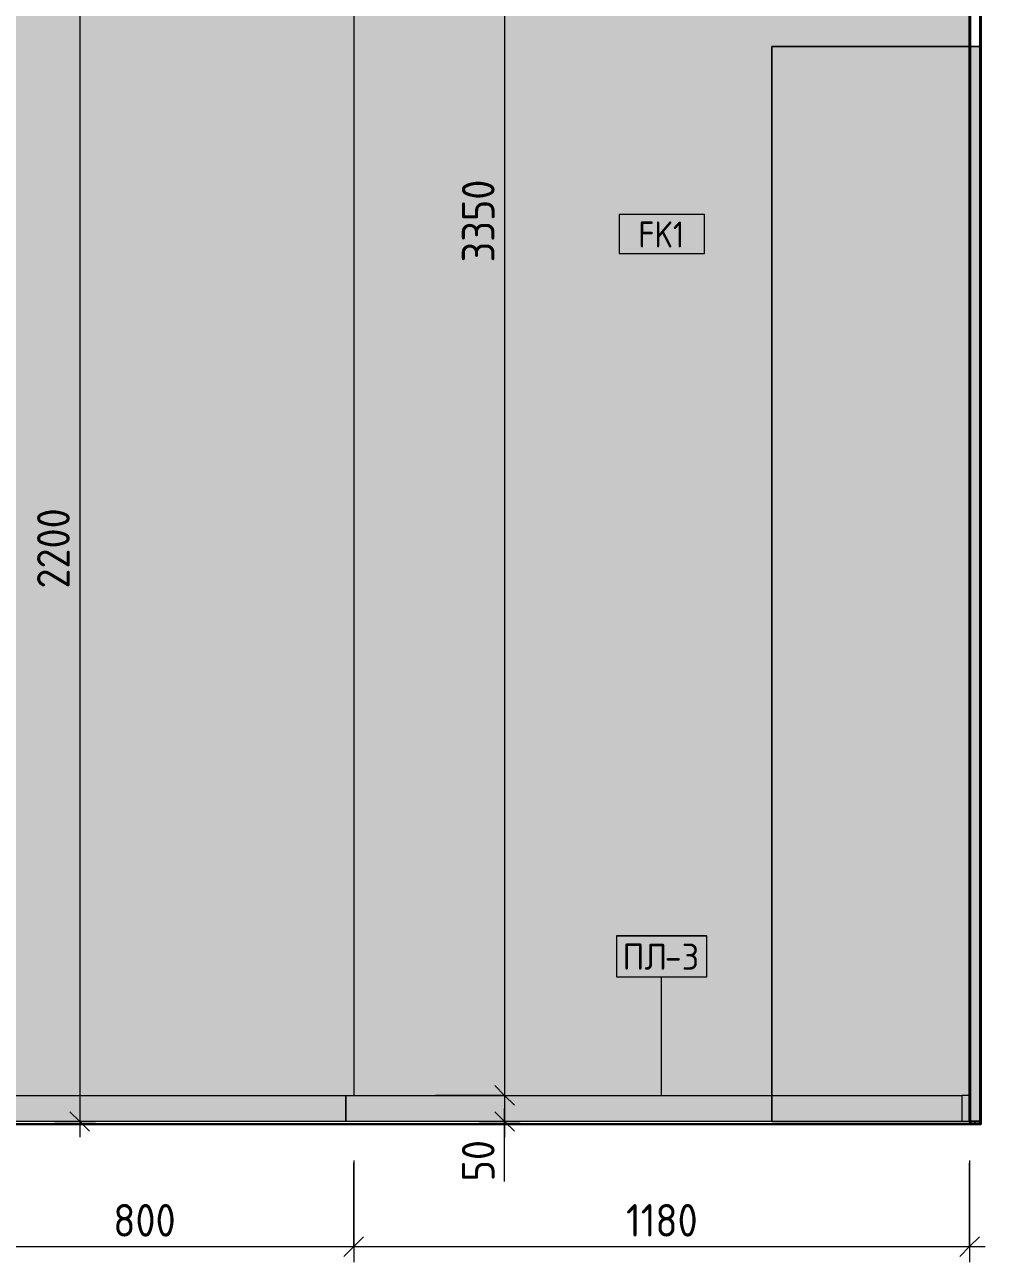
# Model space of a CAD drawing. Header units: millimetres. Extents: x 54605 to 109624, y -2609 to 12445.
# Drawn here: x 81016 to 82856, y 8130 to 10501 of the extents above; entities that cross this region are included whole.
import ezdxf

# ---------------------------------------------------------------- set-up
doc = ezdxf.new("R2010")
doc.units = ezdxf.units.MM
for name, color, linetype, lineweight in [('A-ANNO-DIMS', 7, 'Continuous', 9), ('A-ANNO-DIMS-25', 7, 'Continuous', 9), ('A-FLOR', 7, 'Continuous', 9), ('A-GENM', 7, 'Continuous', 9), ('A-GENM-IDEN', 7, 'Continuous', 9), ('A-WALL-IDEN', 7, 'Continuous', 9), ('A-WALL-PATT', 7, 'Continuous', 9), ('I-WALL', 7, 'Continuous', 9)]:
    doc.layers.add(name, color=color, linetype=linetype, lineweight=lineweight)
for name, color, linetype, lineweight, true_color in [('A-FLOR-1', 7, 'Continuous', 9, 0x787878), ('A-FLOR-FNSH-1', 7, 'Continuous', 30, 0x3c3c3c), ('A-WALL-4', 7, 'Continuous', 40, 0x7c7c7c), ('A-WALL-5', 7, 'Continuous', 30, 0x3c3c3c), ('A-WALL-6', 7, 'Continuous', 30, 0x7c7c7c), ('A-WALL-FNSH-4', 7, 'Continuous', 30, 0x7c7c7c), ('I-FURN-10', 7, 'Continuous', 9, 0x949494), ('I-FURN-11', 7, 'Continuous', 9, 0x9e9e9e), ('I-FURN-12', 7, 'Continuous', 9, 0x858585), ('I-FURN-13', 7, 'Continuous', 9, 0x888888), ('I-FURN-14', 7, 'Continuous', 9, 0x8d8d8d), ('I-FURN-15', 7, 'Continuous', 9, 0x838383), ('I-FURN-16', 7, 'Continuous', 9, 0x818181), ('I-FURN-17', 9, 'Continuous', 9, 0x808080), ('I-FURN-18', 7, 'Continuous', 9, 0x7f7f7f), ('I-FURN-7', 7, 'Continuous', 9, 0xacacac), ('I-FURN-9', 7, 'Continuous', 9, 0xc0c0c0), ('I-WALL-1', 7, 'Continuous', 9, 0x787878)]:
    doc.layers.add(name, color=color, linetype=linetype, lineweight=lineweight, true_color=true_color)
doc.layers.add('I-FURN-8', color=7, linetype='Continuous', lineweight=9, true_color=0x7f7f7f, transparency=0.7)
doc.styles.add('GOST Common_5', font='GOST_Common.ttf', dxfattribs={"width": 0.9, "height": 50})
doc.styles.add('GOST Common_6', font='GOST_Common.ttf', dxfattribs={"height": 50})
doc.styles.add('ISOCPEUR_2', font='isocpeur.ttf', dxfattribs={"width": 0.9, "height": 62.5})
doc.dimstyles.new('ISO-2_5_0_9К_БОЛЬШОЙ_1', dxfattribs={"dimscale": 304.8, "dimtxt": 62.248823, "dimasz": 0.123031, "dimexe": 0.098425, "dimexo": 0.246063, "dimgap": 0, "dimtad": 1, "dimdec": 0, "dimrnd": 10, "dimzin": 0, "dimdsep": 46, "dimtxsty": 'ISOCPEUR_2', "dimblk1": 'OBLIQUE', "dimblk2": 'OBLIQUE', "dimsah": 1, "dimcen": 0.09, "dimdle": 0.098425, "dimazin": 0, "dimtfac": 1, "dimtdec": 4, "dimtix": 1, "dimtmove": 0, "dimatfit": 3, "dimfxl": 1, "dimtvp": 1, "dimtolj": 1, "dimtzin": 0, "dimarcsym": 2})
doc.dimstyles.new('ISO-2_5_0_9К_БОЛЬШОЙ_2', dxfattribs={"dimscale": 304.8, "dimtxt": 62.248823, "dimasz": 0.123031, "dimexe": 0.098425, "dimexo": 0.246063, "dimgap": 0, "dimtad": 1, "dimdec": 0, "dimrnd": 10, "dimzin": 0, "dimdsep": 46, "dimtxsty": 'ISOCPEUR_2', "dimblk1": 'OBLIQUE', "dimblk2": 'OBLIQUE', "dimsah": 1, "dimcen": 0.09, "dimdle": 0.098425, "dimazin": 0, "dimtfac": 1, "dimtdec": 4, "dimtix": 1, "dimtmove": 1, "dimatfit": 3, "dimfxl": 1, "dimtvp": 1, "dimtolj": 1, "dimtzin": 0, "dimarcsym": 2})

# ---------------------------------------------------------------- blocks, each defined once
blk = doc.blocks.new('Плинтус - Плинтус темный _ст_школа_-33410282-Развертка 3_07-1')
at = {"layer": 'A-GENM'}
for p, q in [((65389, 8450), (65374, 8450)), ((65374, 8450), (65374, 8400)), ((65389, 8400), (65389, 8450)), ((65374, 8400), (65389, 8400))]:
    blk.add_line(p, q, dxfattribs=at)
blk = doc.blocks.new('Плинтус - Плинтус темный _ст_школа_-33410317-Развертка 3_07-1')
at = {"layer": 'A-GENM'}
blk.add_hatch(color=256, dxfattribs=at).paths.add_polyline_path([(64869.8, 8400), (65010, 8400), (65010, 8450), (64194, 8450), (64194, 8400), (64329.1, 8400)])
for p, q in [((64194, 8450), (65010, 8450)), ((64194, 8450), (64194, 8400)), ((65010, 8450), (65374, 8450)), ((65010, 8400), (64869.8, 8400)), ((65140.1, 8400), (65010, 8400))]:
    blk.add_line(p, q, dxfattribs=at)
blk = doc.blocks.new('Плинтус - Плинтус темный _ст_школа_-32860237-Развертка 3_07-1')
at = {"layer": 'A-GENM'}
blk.add_line((64194, 8400), (64194, 8450), dxfattribs=at)
blk = doc.blocks.new('Плинтус - Плинтус темный _ст_школа_-33254452-Развертка 3_07-1')
at = {"layer": 'A-GENM'}
blk.add_hatch(color=256, dxfattribs=at).paths.add_polyline_path([(64110, 8400), (64194, 8400), (64194, 8450), (63415, 8450), (63415, 8400)])
for p, q in [((63406.2, 8450), (63415, 8450)), ((63415, 8450), (64194, 8450)), ((63415, 8450), (63415, 8400))]:
    blk.add_line(p, q, dxfattribs=at)
blk = doc.blocks.new('шкаф 1_112 - шкаф 1_112-31117176-Развертка 3_07-1')
at = {"layer": 'I-FURN-8'}
for points in [[(65374, 8400), (65410, 8400), (65410, 10460), (65010, 10460), (65010, 8450), (65374, 8450), (65374, 8443.2)], [(65010, 8400), (65374, 8400), (65374, 8450), (65010, 8450)]]:
    blk.add_hatch(color=256, dxfattribs=at).paths.add_polyline_path(points)
at = {"layer": 'I-FURN-10'}
for p, q in [((65010, 10460), (65410, 10460)), ((65010, 8400), (65010, 10460)), ((65410, 10460), (65010, 10460)), ((65010, 8400), (65010, 10460)), ((65410, 8400), (65410, 10460)), ((65410, 10460), (65410, 8400)), ((65410, 8400), (65010, 8400)), ((65410, 8400), (65010, 8400)), ((65010, 8400), (65410, 8400))]:
    blk.add_line(p, q, dxfattribs=at)
at = {"layer": 'I-FURN-11'}
for p, q in [((65410, 10460), (65010, 10460)), ((65010, 8400), (65010, 10460)), ((65010, 10460), (65410, 10460)), ((65010, 8400), (65010, 10460)), ((65410, 10460), (65410, 8400)), ((65410, 8400), (65410, 10460)), ((65410, 8400), (65010, 8400)), ((65010, 8400), (65410, 8400)), ((65410, 8400), (65010, 8400))]:
    blk.add_line(p, q, dxfattribs=at)
at = {"layer": 'I-FURN-12'}
for p, q in [((65410, 10460), (65010, 10460)), ((65010, 8400), (65010, 10460)), ((65010, 10460), (65410, 10460)), ((65010, 8400), (65010, 10460)), ((65410, 10460), (65410, 8400)), ((65410, 8400), (65410, 10460)), ((65410, 8400), (65010, 8400)), ((65010, 8400), (65410, 8400)), ((65410, 8400), (65010, 8400))]:
    blk.add_line(p, q, dxfattribs=at)
at = {"layer": 'I-FURN-13'}
for p, q in [((65010, 10460), (65410, 10460)), ((65010, 8400), (65010, 10460)), ((65410, 10460), (65010, 10460)), ((65010, 8400), (65010, 10460)), ((65410, 8400), (65410, 10460)), ((65410, 10460), (65410, 8400)), ((65410, 8400), (65010, 8400)), ((65410, 8400), (65010, 8400)), ((65010, 8400), (65410, 8400))]:
    blk.add_line(p, q, dxfattribs=at)
at = {"layer": 'I-FURN-14'}
for p, q in [((65410, 10460), (65010, 10460)), ((65010, 8400), (65010, 10460)), ((65010, 10460), (65410, 10460)), ((65010, 8400), (65010, 10460)), ((65410, 10460), (65410, 8400)), ((65410, 8400), (65410, 10460)), ((65410, 8400), (65010, 8400)), ((65010, 8400), (65410, 8400)), ((65410, 8400), (65010, 8400))]:
    blk.add_line(p, q, dxfattribs=at)
at = {"layer": 'I-FURN-15'}
for p, q in [((65010, 10460), (65410, 10460)), ((65010, 8400), (65010, 10460)), ((65410, 10460), (65010, 10460)), ((65010, 8400), (65010, 10460)), ((65410, 8400), (65410, 10460)), ((65410, 10460), (65410, 8400)), ((65010, 8400), (65410, 8400)), ((65410, 8400), (65010, 8400)), ((65010, 8400), (65410, 8400))]:
    blk.add_line(p, q, dxfattribs=at)
at = {"layer": 'I-FURN-16'}
for p, q in [((65410, 10460), (65010, 10460)), ((65010, 8400), (65010, 10460)), ((65010, 10460), (65410, 10460)), ((65010, 8400), (65010, 10460)), ((65410, 10460), (65410, 8400)), ((65410, 8400), (65410, 10460)), ((65010, 8400), (65410, 8400)), ((65010, 8400), (65410, 8400)), ((65410, 8400), (65010, 8400))]:
    blk.add_line(p, q, dxfattribs=at)
at = {"layer": 'I-FURN-17'}
for p, q in [((65010, 10460), (65410, 10460)), ((65010, 8400), (65010, 10460)), ((65410, 10460), (65010, 10460)), ((65010, 8400), (65010, 10460)), ((65410, 8400), (65410, 10460)), ((65410, 10460), (65410, 8400)), ((65010, 8400), (65410, 8400)), ((65410, 8400), (65010, 8400)), ((65010, 8400), (65410, 8400))]:
    blk.add_line(p, q, dxfattribs=at)
at = {"layer": 'I-FURN-18'}
for p, q in [((65410, 10460), (65010, 10460)), ((65010, 8400), (65010, 10460)), ((65389, 10460), (65010, 10460)), ((65010, 10460), (65410, 10460)), ((65010, 8400), (65010, 10460)), ((65010, 8400), (65010, 10460)), ((65410, 10460), (65410, 8400)), ((65410, 8400), (65410, 10460)), ((65010, 8400), (65410, 8400)), ((65140.1, 8400), (65010, 8400)), ((65010, 8400), (65410, 8400)), ((65410, 8400), (65010, 8400)), ((65010, 8400), (65140.1, 8400))]:
    blk.add_line(p, q, dxfattribs=at)
at = {"layer": 'I-FURN-7'}
for p, q in [((65010, 10460), (65410, 10460)), ((65010, 8400), (65010, 10460)), ((65410, 10460), (65010, 10460)), ((65010, 8400), (65010, 10460)), ((65410, 8400), (65410, 10460)), ((65410, 8400), (65410, 10460)), ((65410, 8400), (65010, 8400)), ((65410, 8400), (65010, 8400)), ((65010, 8400), (65410, 8400))]:
    blk.add_line(p, q, dxfattribs=at)
at = {"layer": 'I-FURN-9'}
for p, q in [((65010, 10460), (65410, 10460)), ((65010, 10460), (65010, 8400)), ((65410, 8400), (65410, 10460)), ((65010, 8400), (65410, 8400)), ((65410, 8400), (65010, 8400))]:
    blk.add_line(p, q, dxfattribs=at)
blk = doc.blocks.new('DIMBLOCK11-Развертка 3_07-1')
at = {"layer": 'A-ANNO-DIMS-25'}
for p, q in [((80843.5, 8325), (80843.5, 8130.2)), ((81646.3, 8325), (81646.3, 8130.2)), ((80843.5, 8160.2), (80843.5, 8320)), ((81646.3, 8160.2), (81646.3, 8320)), ((80843.5, 8160.2), (81646.3, 8160.2))]:
    blk.add_line(p, q, dxfattribs=at)
at = {"layer": 'A-ANNO-DIMS-25', "lineweight": 20}
for p, q in [((80843.5, 8160.2), (80824.8, 8141.4)), ((80843.5, 8160.2), (80862.3, 8178.9)), ((81646.3, 8160.2), (81627.6, 8141.4)), ((81646.3, 8160.2), (81665.1, 8178.9))]:
    blk.add_line(p, q, dxfattribs=at)
at = {"layer": 'A-ANNO-DIMS-25', "color": 0, "insert": (81185.7, 8241.8), "char_height": 62.5, "width": 142.215, "attachment_point": 1, "line_spacing_factor": 1.149209, "style": 'ISOCPEUR_2'}
blk.add_mtext('800', dxfattribs=at)
blk = doc.blocks.new('_Oblique')
at = {"color": 0, "linetype": 'ByBlock', "lineweight": -2}
blk.add_line((-0.5, -0.5), (0.5, 0.5), dxfattribs=at)
blk = doc.blocks.new('DIMBLOCK12-Развертка 3_07-1')
at = {"layer": 'A-ANNO-DIMS-25'}
for p, q in [((81646.3, 8325), (81646.3, 8130.2)), ((82826.3, 8325), (82826.3, 8130.2)), ((81646.3, 8160.2), (81646.3, 8320)), ((82826.3, 8160.2), (82826.3, 8320)), ((81646.3, 8160.2), (82856.3, 8160.2))]:
    blk.add_line(p, q, dxfattribs=at)
at = {"layer": 'A-ANNO-DIMS-25', "lineweight": 20}
for p, q in [((81646.3, 8160.2), (81627.6, 8141.4)), ((81646.3, 8160.2), (81665.1, 8178.9)), ((82826.3, 8160.2), (82807.6, 8141.4)), ((82826.3, 8160.2), (82845.1, 8178.9))]:
    blk.add_line(p, q, dxfattribs=at)
at = {"layer": 'A-ANNO-DIMS-25', "color": 0, "insert": (82168.1, 8241.8), "char_height": 62.5, "width": 163.762, "attachment_point": 1, "line_spacing_factor": 1.149209, "style": 'ISOCPEUR_2'}
blk.add_mtext('1180', dxfattribs=at)
blk = doc.blocks.new('М_стена_0001 - Типоразмер_без рамки-25382661-Развертка 3_07-1')
at = {"layer": 'A-WALL-IDEN'}
for p, q in [((63290.9, 10163.1), (63127.7, 10163.1)), ((63127.7, 10163.1), (63127.7, 10088.1)), ((63290.9, 10088.1), (63290.9, 10163.1)), ((63127.7, 10088.1), (63290.9, 10088.1))]:
    blk.add_line(p, q, dxfattribs=at)
blk = doc.blocks.new('Mark Reiling - Mark Reiling-26174330-Развертка 3_07-1')
at = {"layer": 'A-GENM-IDEN'}
for p, q in [((64712.3, 8755.7), (64712.3, 8676.9)), ((64712.3, 8755.7), (64885.7, 8755.7)), ((64885.7, 8755.7), (64712.3, 8755.7)), ((64712.3, 8755.7), (64712.3, 8676.9)), ((64885.7, 8676.9), (64885.7, 8755.7)), ((64885.7, 8676.9), (64885.7, 8755.7)), ((64712.3, 8676.9), (64885.7, 8676.9)), ((64712.3, 8676.9), (64885.7, 8676.9))]:
    blk.add_line(p, q, dxfattribs=at)
blk = doc.blocks.new('DIMBLOCK14-Развертка 3_07-1')
at = {"layer": 'A-ANNO-DIMS-25', "lineweight": 20}
for p, q in [((81935.3, 11800), (81916.6, 11818.8)), ((81935.3, 11800), (81954.1, 11781.2)), ((81935.3, 8450), (81916.6, 8468.7)), ((81935.3, 8450), (81954.1, 8431.2))]:
    blk.add_line(p, q, dxfattribs=at)
at = {"layer": 'A-ANNO-DIMS-25'}
for p, q in [((81935.3, 11830), (81935.3, 8450)), ((81886.8, 11800), (81965.3, 11800)), ((81935.3, 11800), (81886.8, 11800)), ((81803.3, 8450), (81965.3, 8450)), ((81935.3, 8450), (81803.3, 8450))]:
    blk.add_line(p, q, dxfattribs=at)
at = {"layer": 'A-ANNO-DIMS-25', "color": 0, "insert": (81853.7, 10046), "char_height": 62.5, "width": 189.619, "attachment_point": 1, "rotation": 90, "line_spacing_factor": 1.149209, "style": 'ISOCPEUR_2'}
blk.add_mtext('3350', dxfattribs=at)
blk = doc.blocks.new('DIMBLOCK15-Развертка 3_07-1')
at = {"layer": 'A-ANNO-DIMS-25', "lineweight": 20}
for p, q in [((81935.3, 8450), (81916.6, 8468.7)), ((81935.3, 8450), (81954.1, 8431.2)), ((81935.3, 8400), (81916.6, 8418.7)), ((81935.3, 8400), (81954.1, 8381.2))]:
    blk.add_line(p, q, dxfattribs=at)
at = {"layer": 'A-ANNO-DIMS-25'}
for p, q in [((81803.3, 8450), (81965.3, 8450)), ((81935.3, 8450), (81803.3, 8450)), ((81935.3, 8450), (81935.3, 8370)), ((81935.3, 8389), (81935.3, 8425)), ((81886.8, 8400), (81965.3, 8400)), ((81935.3, 8400), (81886.8, 8400)), ((81935.3, 8284.9), (81935.3, 8389))]:
    blk.add_line(p, q, dxfattribs=at)
at = {"layer": 'A-ANNO-DIMS-25', "color": 0, "insert": (81853.7, 8284.9), "char_height": 62.5, "width": 94.81, "attachment_point": 1, "rotation": 90, "line_spacing_factor": 1.149209, "style": 'ISOCPEUR_2'}
blk.add_mtext('50', dxfattribs=at)
blk = doc.blocks.new('DIMBLOCK24-Развертка 3_07-1')
at = {"layer": 'A-ANNO-DIMS-25'}
for p, q in [((81072.9, 10600), (81151.4, 10600)), ((81121.4, 10600), (81072.9, 10600)), ((81121.4, 10600), (81121.4, 8370)), ((81072.9, 8400), (81151.4, 8400)), ((81121.4, 8400), (81072.9, 8400))]:
    blk.add_line(p, q, dxfattribs=at)
at = {"layer": 'A-ANNO-DIMS-25', "lineweight": 20}
for p, q in [((81121.4, 10600), (81102.6, 10618.8)), ((81121.4, 10600), (81140.1, 10581.2)), ((81121.4, 8400), (81102.6, 8418.7)), ((81121.4, 8400), (81140.1, 8381.2))]:
    blk.add_line(p, q, dxfattribs=at)
at = {"layer": 'A-ANNO-DIMS-25', "color": 0, "insert": (81039.7, 9421), "char_height": 62.5, "width": 189.619, "attachment_point": 1, "rotation": 90, "line_spacing_factor": 1.149209, "style": 'ISOCPEUR_2'}
blk.add_mtext('2200', dxfattribs=at)

msp = doc.modelspace()

# ---------------------------------------------------------------- hatches: boundary and pattern name
at = {"layer": 'A-FLOR-1'}
h = msp.add_hatch(color=256, dxfattribs=at)
h.paths.add_polyline_path([(79874.319, 8394.4568), (79921.2738, 8394.4568), (79921.2488, 8395), (79391.7326, 8395), (79391.7506, 8394.4568), (79604.0121, 8394.4568)])
h.paths.add_polyline_path([(82847.6946, 8394.4568), (82847.6946, 8395), (80034.7519, 8395), (80032.7293, 8394.4568), (82577.3878, 8394.4568)])
h.paths.add_polyline_path([(75279.1021, 8394.4568), (79278.6272, 8394.4568), (79276.595, 8395), (74197.8746, 8395), (74197.8746, 8394.4568)])
at = {"layer": 'A-WALL-PATT'}
h = msp.add_hatch(color=256, dxfattribs=at)
h.paths.add_polyline_path([(81624.0289, 8450), (81646.3285, 8450), (81646.3285, 11800), (79648.3285, 11800), (79648.3285, 10200), (80843.5424, 10200), (80843.5424, 8450), (81617.783, 8450)])
h.paths.add_polyline_path([(80843.5424, 10600), (80347.3285, 10600), (80347.3285, 11000), (81547.3285, 11000), (81547.3285, 10600)])
msp.add_hatch(color=256, dxfattribs=at).paths.add_polyline_path([(82307.0809, 8450), (82447.3285, 8450), (82447.3285, 10460), (82826.3285, 10460), (82826.3285, 11800), (81646.3285, 11800), (81646.3285, 8450), (81766.4671, 8450)])
at = {"layer": 'I-WALL-1'}
h = msp.add_hatch(dxfattribs=at)
h.set_pattern_fill('FP_9', color=256, style=0, pattern_type=2)
h.set_pattern_definition([(45, (79040.915, 0), (-14.25598, 14.25598), []), (45, (79055.17, 0), (-14.25598, 14.25598), [25.202, -5.04, 0.8382, -4.202])])
h.paths.add_polyline_path([(82847.3285, 8395), (82847.6946, 8395), (82847.6946, 12270), (82847.3285, 12270), (82847.3285, 8400)])
h = msp.add_hatch(dxfattribs=at)
h.set_pattern_fill('FP_10', color=256, style=0, pattern_type=2)
h.set_pattern_definition([(0, (79040.9145, 0), (30.48, 7.62), [2.515, -20.345, 2.515, -20.345, -121.92]), (0, (79040.9145, 0), (30.48, 7.62), [-45.72, 2.515, -43.205, 2.515, -20.345, -53.34]), (0, (79040.9145, 0), (30.48, 7.62), [-114.3, 2.515, -12.725, 2.515, -35.585]), (120, (79052.3445, 3.81), (-21.8391136, 22.586454), [2.515, -20.345, 2.515, -20.345, -121.92]), (120, (79052.3445, 3.81), (-21.8391136, 22.586454), [-45.72, 2.515, -43.205, 2.515, -20.345, -53.34]), (120, (79052.3445, 3.81), (-21.8391136, 22.586454), [-114.3, 2.515, -12.725, 2.515, -35.585]), (240, (79056.1545, 19.05), (-8.6408864, -30.206454), [2.515, -20.345, 2.515, -20.345, -121.92]), (240, (79056.1545, 19.05), (-8.6408864, -30.206454), [-45.72, 2.515, -43.205, 2.515, -20.345, -53.34]), (240, (79056.1545, 19.05), (-8.6408864, -30.206454), [-114.3, 2.515, -12.725, 2.515, -35.585])])
h.paths.add_polyline_path([(82847.3285, 8395), (82847.3285, 8400), (82827.3285, 8400), (82827.3285, 8395), (82846.138, 8395)])

# ---------------------------------------------------------------- linework, layer by layer
at = {"layer": 'A-FLOR'}
msp.add_line((82826.3285, 8400), (80053.3685, 8400), dxfattribs=at)
at = {"layer": 'A-FLOR-FNSH-1'}
msp.add_line((82847.6946, 8395), (80034.7519, 8395), dxfattribs=at)
at = {"layer": 'A-GENM-IDEN'}
msp.add_line((82236.3285, 8450), (82236.3285, 8675.8301), dxfattribs=at)
at = {"layer": 'A-WALL-4'}
msp.add_line((82847.3285, 12270.5773), (82847.3285, 8394.4568), dxfattribs=at)
at = {"layer": 'A-WALL-5'}
msp.add_line((82827.3285, 8400), (82827.3285, 8394.4568), dxfattribs=at)
at = {"layer": 'A-WALL-6'}
msp.add_line((82847.3285, 8400), (82827.3285, 8400), dxfattribs=at)
at = {"layer": 'A-WALL-FNSH-4'}
for p, q in [((82826.3285, 11800), (82826.3285, 8400)), ((82827.3285, 8400), (82827.3285, 11800)), ((82826.3285, 8400), (82827.3285, 8400))]:
    msp.add_line(p, q, dxfattribs=at)
at = {"layer": 'I-WALL'}
msp.add_line((81646.3285, 12270), (81646.3285, 8450), dxfattribs=at)

# ---------------------------------------------------------------- block references
at = {"layer": 'A-GENM'}
for name in ['Плинтус - Плинтус темный _ст_школа_-33254452-Развертка 3_07-1', 'Плинтус - Плинтус темный _ст_школа_-33410317-Развертка 3_07-1', 'Плинтус - Плинтус темный _ст_школа_-32860237-Развертка 3_07-1', 'Плинтус - Плинтус темный _ст_школа_-33410282-Развертка 3_07-1']:
    msp.add_blockref(name, (17437.3285, 0), dxfattribs=at)
at = {"layer": 'A-GENM-IDEN'}
msp.add_blockref('Mark Reiling - Mark Reiling-26174330-Развертка 3_07-1', (17437.3285, 0), dxfattribs=at)
at = {"layer": 'A-WALL-IDEN'}
msp.add_blockref('М_стена_0001 - Типоразмер_без рамки-25382661-Развертка 3_07-1', (19027.3285, -25), dxfattribs=at)
at = {"layer": 'I-FURN-11'}
msp.add_blockref('шкаф 1_112 - шкаф 1_112-31117176-Развертка 3_07-1', (17437.3285, 0), dxfattribs=at)

# ---------------------------------------------------------------- texts
at = {"layer": 'A-GENM-IDEN', "char_height": 50, "attachment_point": 1, "style": 'GOST Common_6'}
for s, insert, width in [('ПЛ', (82161.1804, 8740.7233), 98.206719), ('-3', (82242.209, 8740.7233), 86.181406)]:
    msp.add_mtext(s, dxfattribs=dict(at, insert=insert, width=width))
at = {"layer": 'A-WALL-IDEN', "insert": (82191.7686, 10124.5068), "char_height": 50, "width": 111.835406, "attachment_point": 1, "style": 'GOST Common_5'}
msp.add_mtext('FK1', dxfattribs=at)

# ---------------------------------------------------------------- dimensions: what is measured, and where the dimension line sits
at = {"layer": 'A-ANNO-DIMS'}
for base, p1, p2, override, picture, middle in [((81935.3283, 8450), (81961.8448, 11800), (81728.3285, 8450), {"dimpost": '<>', "dimfxl": 3358.128927}, 'DIMBLOCK14-Развертка 3_07-1', (81904.0783, 10125)), ((81121.3681, 8400), (81147.8846, 10600), (81147.8846, 8400), {"dimpost": '<>', "dimfxl": 2200}, 'DIMBLOCK24-Развертка 3_07-1', (81090.1181, 9500))]:
    dim = msp.add_linear_dim(base=base, p1=p1, p2=p2, angle=90, dimstyle='ISO-2_5_0_9К_БОЛЬШОЙ_1', override=override, dxfattribs=at)
    dim.commit()
    dim.dimension.update_dxf_attribs({"geometry": picture, "text_midpoint": middle})
dim = msp.add_linear_dim(base=(81935.3283, 8400), p1=(81728.3285, 8450), p2=(81961.8448, 8400), angle=90, dimstyle='ISO-2_5_0_9К_БОЛЬШОЙ_2', override={"dimpost": '<>', "dimfxl": 238.809319}, dxfattribs=at)
dim.commit()
dim.dimension.update_dxf_attribs({"geometry": 'DIMBLOCK15-Развертка 3_07-1', "text_midpoint": (81895.3415, 8332.3476), "dimtype": 160, "text_rotation": 90})
for base, p1, p2, override, picture, middle in [((81646.3285, 8160.1909), (80843.5424, 8400), (81646.3285, 8400), {"dimpost": '<>', "dimfxl": 802.786114}, 'DIMBLOCK11-Развертка 3_07-1', (81244.9354, 8191.4409)), ((82826.3285, 8160.1909), (81646.3285, 8400), (82826.3285, 8400), {"dimpost": '<>', "dimfxl": 1180}, 'DIMBLOCK12-Развертка 3_07-1', (82236.3285, 8191.4409))]:
    dim = msp.add_linear_dim(base=base, p1=p1, p2=p2, dimstyle='ISO-2_5_0_9К_БОЛЬШОЙ_1', override=override, dxfattribs=at)
    dim.commit()
    dim.dimension.update_dxf_attribs({"geometry": picture, "text_midpoint": middle})

doc.saveas('drawing.dxf')
